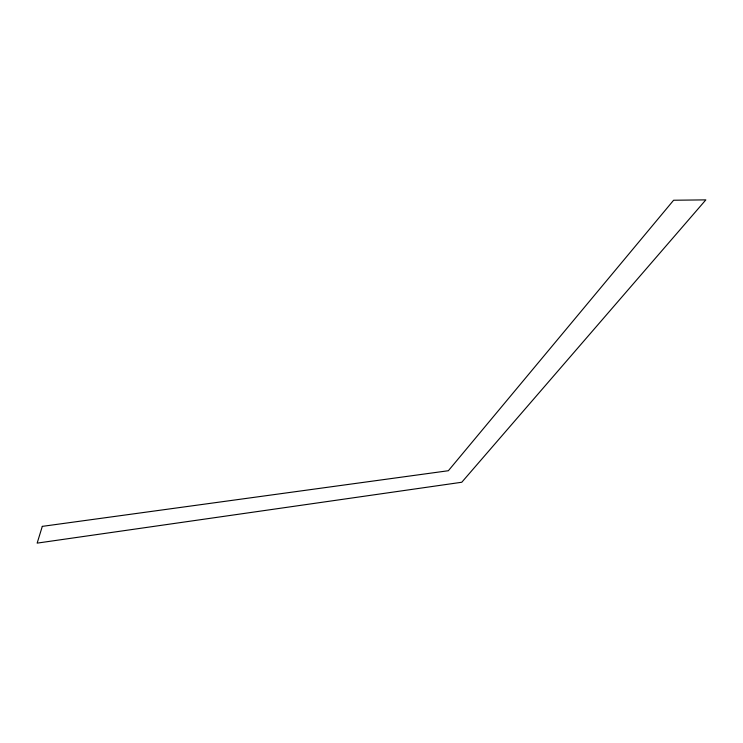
<?xml version="1.0" encoding="UTF-8"?>
<svg xmlns="http://www.w3.org/2000/svg" width="743" height="743" viewBox="0 0 743 743"><rect width="100%" height="100%" fill="white"/><g stroke="black" fill="none" stroke-linecap="round" stroke-linejoin="round"><path stroke-width="1.11" d="M42.305 526.369L37.15 543.124L461.774 482.253L705.85 199.876L673.613 200.238L448.363 470.728L42.305 526.369"/></g></svg>
